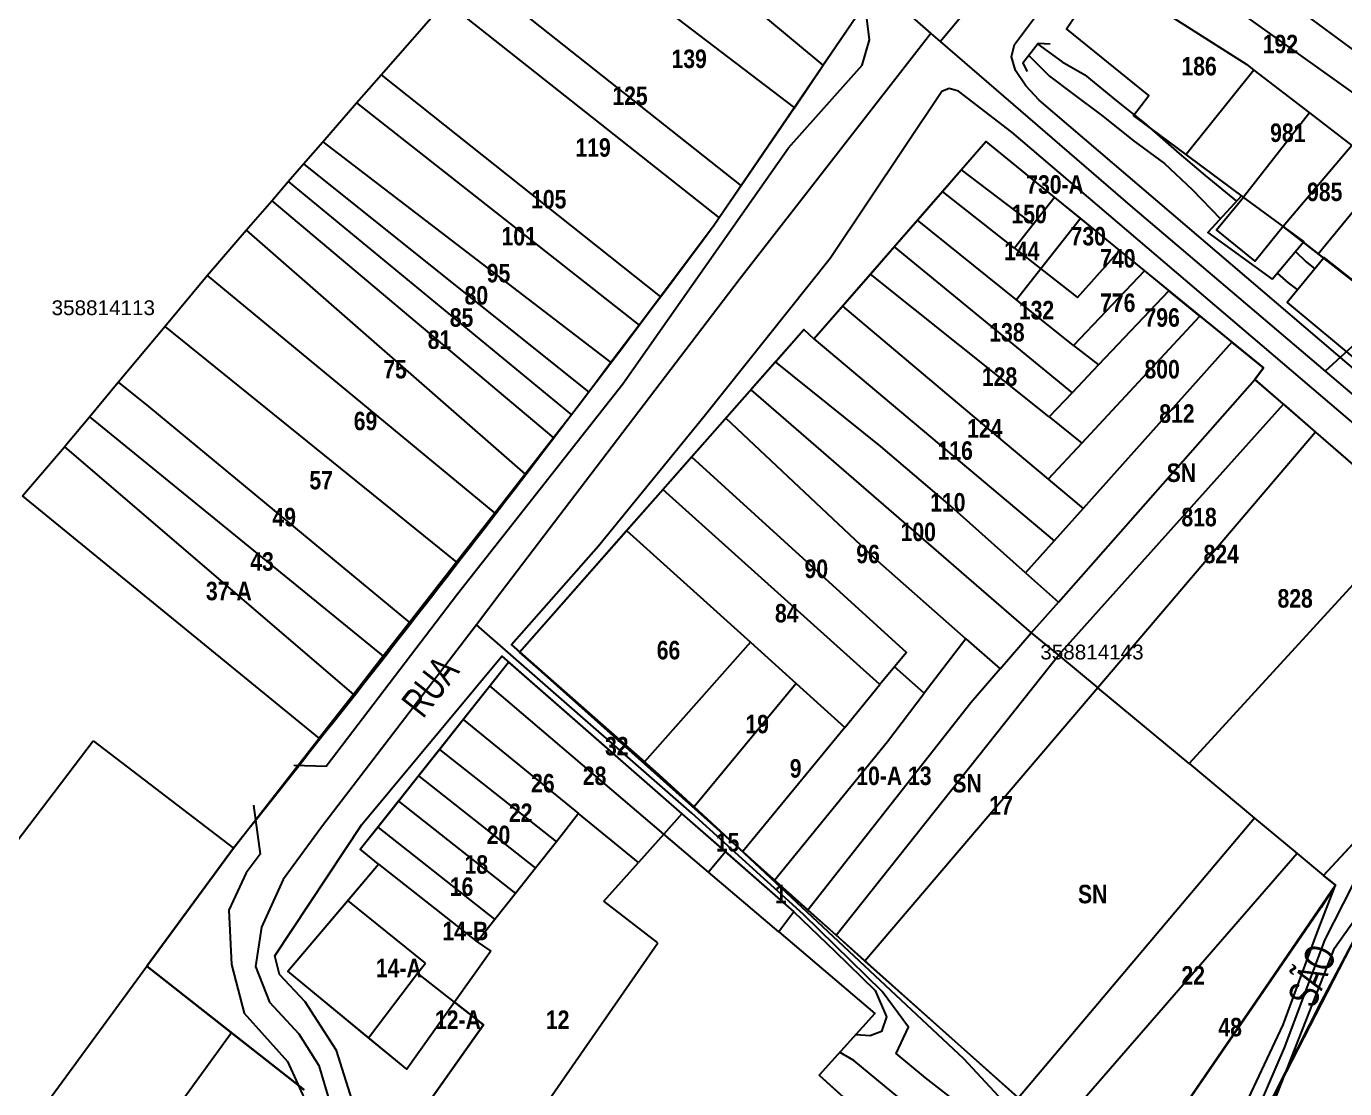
# Model space of a CAD drawing. Extents: x 199665 to 201826, y 4836581 to 4838476.
# Drawn here: x 200103.1 to 200281.5, y 4837143.9 to 4837287.6 of the extents above; entities that cross this region are included whole.
import ezdxf
from ezdxf.enums import TextEntityAlignment as Align

# ---------------------------------------------------------------- set-up
doc = ezdxf.new("R2010")
doc.units = 0
doc.header["$LTSCALE"] = 1.5
doc.header["$MEASUREMENT"] = 0
for name, color, linetype in [('CD-MALHA-LOTES', 40, 'CONTINUOUS'), ('CD_TXT_QUADRA', 7, 'CONTINUOUS'), ('HD-CANAIS', 7, 'CONTINUOUS'), ('RU-QUADRAS', 6, 'CONTINUOUS'), ('SV-EIXO-RUA-N-PAV', 6, 'CONTINUOUS'), ('SV-EIXO-RUA-PAV', 20, 'CONTINUOUS'), ('SV-PONTE-BUEIRO', 249, 'CONTINUOUS'), ('SV-RUA-NAO-PAV-S-GUIA-C-GUIA', 7, 'CONTINUOUS'), ('SV-RUA-PAVIM-S-GUIA-C-GUIA', 7, 'CONTINUOUS'), ('SV-TXT-RUA-N-PAV-S-GUIA-C-GUIA', 7, 'CONTINUOUS'), ('Th_NmrPort', 1, 'CONTINUOUS')]:
    doc.layers.add(name, color=color, linetype=linetype)
doc.styles.add('ARIAL', font='ARIAL.TTF')
doc.styles.add('MONOTXT', font='ARIAL.TTF', dxfattribs={"height": 0.2})
doc.styles.get("Standard").update_dxf_attribs({"font": 'swisscbo.ttf'})

msp = doc.modelspace()

# ---------------------------------------------------------------- linework, layer by layer
at = {"layer": 'CD-MALHA-LOTES', "linetype": 'Continuous'}
for p, q in [((200254.78, 4837305.02), (200289.28, 4837279.51)), ((200277.93, 4837256.81), (200318.34, 4837306.23)), ((200180.86, 4837296.54), (200207.05, 4837276.58)), ((200163.23, 4837295.01), (200199.85, 4837266.03)), ((200243.86, 4837287.26), (200248.93, 4837294.73)), ((200248.93, 4837294.73), (200268.26, 4837282.41)), ((200210.96, 4837282.32), (200198.12, 4837293)), ((200151.11, 4837281.04), (200159.83, 4837290.96)), ((200159.83, 4837290.96), (200196.89, 4837261.68)), ((200215.38, 4837288.8), (200210.96, 4837282.32)), ((200286.29, 4837275.99), (200268.16, 4837288.9)), ((200255.03, 4837278.22), (200243.86, 4837287.26)), ((200207.05, 4837276.58), (200210.96, 4837282.32)), ((200269.23, 4837281.67), (200260.08, 4837270.23)), ((200268.26, 4837282.41), (200269.23, 4837281.67)), ((200269.23, 4837281.67), (200276.74, 4837275.88)), ((200147.78, 4837277.25), (200151.11, 4837281.04)), ((200151.11, 4837281.04), (200188.93, 4837251.01)), ((200252.94, 4837275.52), (200255.03, 4837278.22)), ((200143.22, 4837271.98), (200147.78, 4837277.25)), ((200147.78, 4837277.25), (200186.04, 4837247.17)), ((200207.05, 4837276.58), (200199.85, 4837266.03)), ((200260.08, 4837270.23), (200252.94, 4837275.52)), ((200276.74, 4837275.88), (200267.84, 4837264.48)), ((200276.74, 4837275.88), (200282.46, 4837271.47)), ((200140.64, 4837269), (200143.22, 4837271.98)), ((200143.22, 4837271.98), (200182.22, 4837242.09)), ((200229.62, 4837268.16), (200232.97, 4837272.01)), ((200232.97, 4837272.01), (200242.24, 4837264.45)), ((200282.46, 4837271.47), (200273.17, 4837260.52)), ((200267.84, 4837264.48), (200260.08, 4837270.23)), ((200138.57, 4837266.6), (200140.64, 4837269)), ((200140.64, 4837269), (200179.24, 4837238.12)), ((200227.07, 4837265.24), (200229.62, 4837268.16)), ((200229.62, 4837268.16), (200239.37, 4837260.79)), ((200136.32, 4837264), (200138.57, 4837266.6)), ((200138.57, 4837266.6), (200176.88, 4837235.04)), ((200199.85, 4837266.03), (200196.89, 4837261.68)), ((200132.88, 4837260.02), (200136.32, 4837264)), ((200136.32, 4837264), (200174.43, 4837231.9)), ((200223.71, 4837261.38), (200227.07, 4837265.24)), ((200236.85, 4837257.57), (200227.07, 4837265.24)), ((200242.24, 4837264.45), (200239.37, 4837260.79)), ((200242.24, 4837264.45), (200245.74, 4837261.59)), ((200264.18, 4837260.08), (200267.84, 4837264.48)), ((200196.2, 4837260.67), (200188.93, 4837251.01)), ((200196.89, 4837261.68), (200196.2, 4837260.67)), ((200220.55, 4837257.76), (200223.71, 4837261.38)), ((200237.12, 4837250.61), (200223.71, 4837261.38)), ((200239.37, 4837260.79), (200236.85, 4837257.57)), ((200245.74, 4837261.59), (200240.4, 4837254.79)), ((200245.74, 4837261.59), (200251.06, 4837257.25)), ((200273.17, 4837260.52), (200269.39, 4837255.8)), ((200273.17, 4837260.52), (200277.93, 4837256.81)), ((200127.59, 4837253.9), (200132.88, 4837260.02)), ((200132.88, 4837260.02), (200170.62, 4837227.02)), ((200269.39, 4837255.8), (200264.18, 4837260.08)), ((200217.34, 4837254.07), (200220.55, 4837257.76)), ((200220.55, 4837257.76), (200244.63, 4837238.03)), ((200236.85, 4837257.57), (200240.4, 4837254.79)), ((200245.35, 4837250.91), (200251.06, 4837257.25)), ((200251.06, 4837257.25), (200254.4, 4837254.52)), ((200277.93, 4837256.81), (200281.83, 4837253.77)), ((200121.84, 4837247), (200127.59, 4837253.9)), ((200127.59, 4837253.9), (200166.5, 4837221.74)), ((200213.55, 4837249.73), (200217.34, 4837254.07)), ((200241.52, 4837234.75), (200217.34, 4837254.07)), ((200240.4, 4837254.79), (200237.12, 4837250.61)), ((200240.4, 4837254.79), (200245.35, 4837250.91)), ((200254.4, 4837254.52), (200244.82, 4837244.42)), ((200254.4, 4837254.52), (200257.71, 4837251.82)), ((200257.71, 4837251.82), (200248.2, 4837241.78)), ((200261.9, 4837248.4), (200257.71, 4837251.82)), ((200188.93, 4837251.01), (200186.04, 4837247.17)), ((200209.7, 4837245.31), (200213.55, 4837249.73)), ((200213.55, 4837249.73), (200229.93, 4837235.93)), ((200244.82, 4837244.42), (200237.12, 4837250.61)), ((200245.94, 4837231.21), (200261.9, 4837248.4)), ((200261.9, 4837248.4), (200266.25, 4837244.85)), ((200115.55, 4837239.43), (200121.84, 4837247)), ((200121.84, 4837247), (200161.31, 4837215.08)), ((200186.04, 4837247.17), (200182.22, 4837242.09)), ((200204.47, 4837242.21), (200208.32, 4837246.57)), ((200208.32, 4837246.57), (200209.7, 4837245.31)), ((200209.7, 4837245.31), (200242.2, 4837217.98)), ((200244.82, 4837244.42), (200248.2, 4837241.78)), ((200266.25, 4837244.85), (200246.13, 4837222.37)), ((200267.17, 4837244.1), (200266.25, 4837244.85)), ((200270.51, 4837241.4), (200267.17, 4837244.1)), ((200182.22, 4837242.09), (200179.24, 4837238.12)), ((200204.47, 4837242.21), (200201.15, 4837238.43)), ((200218.76, 4837230.75), (200204.47, 4837242.21)), ((200248.2, 4837241.78), (200244.63, 4837238.03)), ((200269.35, 4837239.81), (200270.51, 4837241.4)), ((200111.68, 4837234.78), (200115.55, 4837239.43)), ((200115.55, 4837239.43), (200119.67, 4837236.14)), ((200242.77, 4837209.7), (200269.35, 4837239.81)), ((200273.22, 4837236.46), (200269.35, 4837239.81)), ((200179.24, 4837238.12), (200178.14, 4837236.66)), ((200201.15, 4837238.43), (200197.77, 4837234.6)), ((200201.15, 4837238.43), (200239.09, 4837205.53)), ((200244.63, 4837238.03), (200241.52, 4837234.75)), ((200119.67, 4837236.14), (200154.96, 4837206.94)), ((200178.14, 4837236.66), (200176.88, 4837235.04)), ((200229.93, 4837235.93), (200241.4, 4837226.32)), ((200242.79, 4837202.54), (200273.22, 4837236.46)), ((200273.22, 4837236.46), (200277.56, 4837232.68)), ((200108.62, 4837231.1), (200111.68, 4837234.78)), ((200111.68, 4837234.78), (200151.39, 4837202.37)), ((200176.88, 4837235.04), (200174.43, 4837231.9)), ((200193.13, 4837229.35), (200197.77, 4837234.6)), ((200197.77, 4837234.6), (200218.28, 4837215.3)), ((200241.52, 4837234.75), (200245.94, 4837231.21)), ((200174.43, 4837231.9), (200170.62, 4837227.02)), ((200277.56, 4837232.68), (200248.1, 4837198.11)), ((200277.56, 4837232.68), (200290.89, 4837221.1)), ((200102.58, 4837224.07), (200108.29, 4837230.72)), ((200108.29, 4837230.72), (200108.62, 4837231.1)), ((200108.29, 4837230.72), (200147.37, 4837197.21)), ((200227.85, 4837223), (200218.76, 4837230.75)), ((200245.94, 4837231.21), (200241.4, 4837226.32)), ((200189.25, 4837224.94), (200193.13, 4837229.35)), ((200193.13, 4837229.35), (200222.21, 4837202.89)), ((200170.62, 4837227.02), (200166.5, 4837221.74)), ((200189.25, 4837224.94), (200184.35, 4837219.38)), ((200218.63, 4837198.53), (200189.25, 4837224.94)), ((200241.4, 4837226.32), (200246.13, 4837222.37)), ((200142.75, 4837191.29), (200102.58, 4837224.07)), ((200238.33, 4837213.65), (200227.85, 4837223)), ((200166.5, 4837221.74), (200161.31, 4837215.08)), ((200246.13, 4837222.37), (200242.2, 4837217.98)), ((200290.89, 4837221.1), (200260.45, 4837187.85)), ((200169.85, 4837202.94), (200184.35, 4837219.38)), ((200184.35, 4837219.38), (200201.09, 4837204.26)), ((200242.2, 4837217.98), (200238.33, 4837213.65)), ((200161.31, 4837215.08), (200154.96, 4837206.94)), ((200218.28, 4837215.3), (200230.26, 4837204.73)), ((200238.33, 4837213.65), (200242.77, 4837209.7)), ((200242.77, 4837209.7), (200239.09, 4837205.53)), ((200154.96, 4837206.94), (200151.39, 4837202.37)), ((200234.87, 4837200.66), (200239.09, 4837205.53)), ((200239.09, 4837205.53), (200242.79, 4837202.54)), ((200309.86, 4837206.39), (200278.65, 4837172.72)), ((200201.09, 4837204.26), (200186.78, 4837188.09)), ((200201.09, 4837204.26), (200207.28, 4837198.67)), ((200230.26, 4837204.73), (200224.63, 4837197.38)), ((200230.26, 4837204.73), (200234.87, 4837200.66)), ((200151.39, 4837202.37), (200147.37, 4837197.21)), ((200165.84, 4837198.37), (200168.38, 4837201.58)), ((200168.38, 4837201.58), (200191.83, 4837181.04)), ((200186.78, 4837188.09), (200169.85, 4837202.94)), ((200212.69, 4837164.63), (200242.79, 4837202.54)), ((200222.21, 4837202.89), (200220.61, 4837200.95)), ((200242.79, 4837202.54), (200248.1, 4837198.11)), ((200220.61, 4837200.95), (200218.63, 4837198.53)), ((200224.63, 4837197.38), (200220.61, 4837200.95)), ((200234.87, 4837200.66), (200230.9, 4837196.07)), ((200162.23, 4837193.82), (200165.84, 4837198.37)), ((200189.39, 4837178.32), (200165.84, 4837198.37)), ((200207.28, 4837198.67), (200193.5, 4837181.98)), ((200207.28, 4837198.67), (200213.87, 4837192.72)), ((200213.87, 4837192.72), (200218.63, 4837198.53)), ((200248.1, 4837198.11), (200216.6, 4837161.14)), ((200260.45, 4837187.85), (200248.1, 4837198.11)), ((200147.37, 4837197.21), (200142.75, 4837191.29)), ((200230.9, 4837196.07), (200208.87, 4837168.03)), ((200219.63, 4837190.86), (200224.63, 4837197.38)), ((200159.01, 4837189.76), (200162.23, 4837193.82)), ((200162.23, 4837193.82), (200177.85, 4837181.09)), ((200213.87, 4837192.72), (200200.09, 4837175.94)), ((200057.71, 4837119.19), (200112.15, 4837190.95)), ((200112.15, 4837190.95), (200131.14, 4837176.41)), ((200131.14, 4837176.41), (200142.75, 4837191.29)), ((200204.35, 4837172.07), (200219.63, 4837190.86)), ((200156.19, 4837186.2), (200159.01, 4837189.76)), ((200159.01, 4837189.76), (200174.84, 4837177.28)), ((200188.26, 4837186.79), (200186.78, 4837188.09)), ((200260.45, 4837187.85), (200269.32, 4837180.48)), ((200153.47, 4837182.77), (200156.19, 4837186.2)), ((200156.19, 4837186.2), (200172.02, 4837173.71)), ((200193.5, 4837181.98), (200188.26, 4837186.79)), ((200150.68, 4837179.24), (200153.47, 4837182.77)), ((200153.47, 4837182.77), (200169.31, 4837170.28)), ((200198.87, 4837177.05), (200193.5, 4837181.98)), ((200177.85, 4837181.09), (200174.84, 4837177.28)), ((200185.96, 4837174.49), (200177.85, 4837181.09)), ((200191.83, 4837181.04), (200189.39, 4837178.32)), ((200191.83, 4837181.04), (200197.72, 4837175.89)), ((200269.32, 4837180.48), (200237.37, 4837142.61)), ((200269.32, 4837180.48), (200275.08, 4837175.69)), ((200148.31, 4837176.26), (200150.68, 4837179.24)), ((200150.68, 4837179.24), (200166.52, 4837166.75)), ((200189.39, 4837178.32), (200185.96, 4837174.49)), ((200195.43, 4837173.18), (200189.39, 4837178.32)), ((200119.42, 4837160.43), (200131.14, 4837176.41)), ((200174.84, 4837177.28), (200172.02, 4837173.71)), ((200200.09, 4837175.94), (200198.87, 4837177.05)), ((200150.78, 4837174.26), (200148.31, 4837176.26)), ((200197.72, 4837175.89), (200195.43, 4837173.18)), ((200197.72, 4837175.89), (200206.97, 4837167.79)), ((200200.09, 4837175.94), (200204.23, 4837172.18)), ((200275.08, 4837175.69), (200242.73, 4837138.46)), ((200275.08, 4837175.69), (200278.65, 4837172.72)), ((200146.61, 4837169.35), (200150.78, 4837174.26)), ((200150.78, 4837174.26), (200164.14, 4837163.73)), ((200172.02, 4837173.71), (200169.31, 4837170.28)), ((200181.26, 4837169.25), (200185.96, 4837174.49)), ((200204.93, 4837165.09), (200195.43, 4837173.18)), ((200287.9, 4837173.82), (200278.32, 4837155.66)), ((200204.23, 4837172.18), (200204.35, 4837172.07)), ((200208.87, 4837168.03), (200204.35, 4837172.07)), ((200280.27, 4837171.38), (200278.35, 4837168.39)), ((200278.65, 4837172.72), (200280.27, 4837171.38)), ((200138.49, 4837159.77), (200146.61, 4837169.35)), ((200157.11, 4837160.87), (200146.61, 4837169.35)), ((200169.31, 4837170.28), (200166.52, 4837166.75)), ((200188.59, 4837163.58), (200181.26, 4837169.25)), ((200206.97, 4837167.79), (200204.93, 4837165.09)), ((200208.87, 4837168.03), (200212.69, 4837164.63)), ((200278.35, 4837168.39), (200252.53, 4837130.87)), ((200166.52, 4837166.75), (200164.14, 4837163.73)), ((200204.93, 4837165.09), (200217.93, 4837154.02)), ((200216.6, 4837161.14), (200212.69, 4837164.63)), ((200165.95, 4837162.48), (200161.06, 4837155.58)), ((200162.44, 4837125.98), (200188.59, 4837163.58)), ((200164.14, 4837163.73), (200165.95, 4837162.48)), ((200099.63, 4837133.46), (200119.42, 4837160.43)), ((200130.89, 4837151.43), (200119.42, 4837160.43)), ((200156.06, 4837159.49), (200157.11, 4837160.87)), ((200237.37, 4837142.61), (200216.6, 4837161.14)), ((200149.43, 4837150.76), (200138.49, 4837159.77)), ((200149.43, 4837150.76), (200156.06, 4837159.49)), ((200161.06, 4837155.58), (200156.06, 4837159.49)), ((200161.06, 4837155.58), (200154.61, 4837146.49)), ((200161.06, 4837155.58), (200165, 4837152.5)), ((200278.32, 4837155.66), (200261, 4837121.63)), ((200217.93, 4837154.02), (200210.38, 4837145.68)), ((200130.89, 4837151.43), (200111.41, 4837124.68)), ((200140.71, 4837143.73), (200130.89, 4837151.43)), ((200165, 4837152.5), (200151.71, 4837133.74)), ((200154.61, 4837146.49), (200149.43, 4837150.76)), ((200210.38, 4837145.68), (200218.24, 4837138.62))]:
    msp.add_line(p, q, dxfattribs=at)
at = {"layer": 'HD-CANAIS'}
for points in [[(200238.75, 4837283.64), (200241.58, 4837280.87), (200244.66, 4837278.5), (200248.78, 4837275.42), (200252.91, 4837272.15), (200257.13, 4837269.03), (200260.86, 4837265.51), (200264.69, 4837261.54)], [(200239.98, 4837285.18), (200243.27, 4837282.81), (200246.37, 4837281.03), (200250.62, 4837277.53), (200254.37, 4837274.53), (200259.12, 4837270.4), (200262.62, 4837267.4), (200266.89, 4837263.94)], [(200274.84, 4837257.14), (200276.31, 4837255.72), (200277.48, 4837254.8)], [(200272.39, 4837254.22), (200273.84, 4837252.89), (200275.14, 4837251.94)]]:
    msp.add_lwpolyline(points, dxfattribs=at)
at = {"layer": 'RU-QUADRAS', "color": 6, "linetype": 'Continuous'}
msp.add_lwpolyline([(200089.43, 4837357.88), (200111.36, 4837340.13), (200113.37, 4837342.51), (200091.7, 4837360.71), (200108.99, 4837380.58), (200122.92, 4837367.71), (200123.8, 4837368.69), (200129.08, 4837364.15), (200128.36, 4837363.44), (200166.38, 4837330.71), (200180.28, 4837319.62), (200179.5, 4837318.34), (200215.38, 4837288.8), (200196.2, 4837260.67, -0.00879), (200131.14, 4837176.41), (200119.42, 4837160.43), (200140.71, 4837143.73)], format="xyb", dxfattribs=at)
for points in [[(200285.9, 4837250.6), (200273.17, 4837260.52), (200269.39, 4837255.8), (200264.18, 4837260.08), (200267.84, 4837264.48), (200252.94, 4837275.52), (200255.03, 4837278.22), (200243.86, 4837287.26), (200252.35, 4837299.77), (200250.86, 4837300.65), (200265.63, 4837317.1), (200263.58, 4837319.22), (200266.94, 4837323.03), (200269.81, 4837320.42), (200289.6, 4837344.62)], [(200112.24, 4837078.07), (200165, 4837152.5), (200161.06, 4837155.58), (200154.61, 4837146.49), (200138.49, 4837159.77), (200150.78, 4837174.26), (200148.31, 4837176.26), (200168.38, 4837201.58), (200206.97, 4837167.79), (200204.93, 4837165.09), (200217.93, 4837154.02), (200210.38, 4837145.68), (200218.24, 4837138.62)]]:
    msp.add_lwpolyline(points, dxfattribs=at)
msp.add_lwpolyline([(200169.85, 4837202.94), (200208.32, 4837246.57), (200209.7, 4837245.31), (200232.97, 4837272.01), (200270.51, 4837241.4), (200269.35, 4837239.81), (200290.89, 4837221.1), (200292.38, 4837222.73), (200309.86, 4837206.39), (200278.65, 4837172.72), (200280.27, 4837171.38), (200252.53, 4837130.87), (200237.3, 4837142.66)], close=True, dxfattribs=at)
msp.add_lwpolyline([(200261, 4837121.63), (200287.9, 4837173.82, -0.052156), (200311.81, 4837201.66), (200319.29, 4837194.73), (200320.61, 4837196.3), (200341.96, 4837176.86), (200328.49, 4837160.6), (200327.01, 4837161.92), (200320.48, 4837155.41), (200318.62, 4837156.76), (200315.68, 4837152.59), (200317.39, 4837151.36), (200285.58, 4837112.62), (200279.91, 4837106.39)], format="xyb", close=True, dxfattribs=at)
at = {"layer": 'SV-EIXO-RUA-N-PAV'}
for points in [[(200225.53, 4837286.64), (200199.58, 4837253.31), (200167.38, 4837211.05), (200164.03, 4837206.6), (200143.05, 4837179.27), (200137.87, 4837172.15), (200134.93, 4837165.74), (200134.13, 4837160.39), (200136, 4837155.58), (200140.01, 4837151.3), (200142.68, 4837147.02), (200144.29, 4837141.67), (200144.02, 4837136.59), (200141.61, 4837131.24), (200137.34, 4837123.49), (200118.75, 4837096.29)], [(200260.28, 4837118.68), (200263.33, 4837126.09), (200267.99, 4837136.95), (200273.35, 4837149.38), (200278.86, 4837164.06), (200282.56, 4837171.3), (200284.09, 4837174.74), (200315.07, 4837209.05)], [(200322.34, 4837060.07), (200320.4, 4837065.66), (200313.3, 4837072.54), (200309.38, 4837075.94), (200305.1, 4837079.94), (200299.43, 4837086.63), (200284.82, 4837099.86), (200277.06, 4837105.56), (200260.28, 4837118.68), (200240.24, 4837133.29), (200224.79, 4837145.35), (200220.8, 4837148.61), (200222.48, 4837152.17), (200218.93, 4837157.03), (200208.27, 4837167.43), (200193.19, 4837181.16), (200168.7, 4837202.58), (200164.03, 4837206.6)]]:
    msp.add_lwpolyline(points, dxfattribs=at)
at = {"layer": 'SV-EIXO-RUA-PAV'}
for points in [[(200226.78, 4837285.55), (200284.28, 4837354.18), (200287.55, 4837358.08), (200311.77, 4837387.74), (200360.36, 4837447.25), (200414.89, 4837513.93), (200422, 4837522.43), (200433.44, 4837536.15), (200470.37, 4837581.52), (200479.47, 4837593.93)], [(200506.15, 4837493.11), (200477.44, 4837464.67), (200461.27, 4837448.05), (200421.49, 4837408.91), (200390.88, 4837378.04), (200373.8, 4837354.94), (200347.69, 4837319.32), (200312.52, 4837277.67), (200290.89, 4837251.94), (200278.86, 4837240.93)], [(200000, 4837479.57), (200008.1, 4837471.56), (200009.94, 4837469.93), (200016.33, 4837464.49), (200033.48, 4837449.88), (200072.28, 4837416.74), (200104.11, 4837392.33), (200148.58, 4837353.09), (200186.94, 4837320.4), (200225.53, 4837286.64), (200226.78, 4837285.55), (200252.78, 4837263.06), (200278.86, 4837240.93), (200298.77, 4837224.05), (200315.07, 4837209.05), (200344.45, 4837183.34), (200348.87, 4837179.37), (200365.22, 4837165.44), (200394.69, 4837140.34), (200432.61, 4837108.08), (200460.12, 4837083.81), (200510.44, 4837039.41)]]:
    msp.add_lwpolyline(points, dxfattribs=at)
at = {"layer": 'SV-PONTE-BUEIRO'}
msp.add_lwpolyline([(200241.67, 4837285.19), (200240.04, 4837285.26), (200237.94, 4837282.61), (200238.54, 4837281.47)], dxfattribs=at)
for points in [[(200271.68, 4837253.38), (200275.98, 4837258.49), (200267.57, 4837264.68), (200263, 4837259.69)], [(200284.16, 4837241.58), (200289.52, 4837247.79), (200278.72, 4837256.31), (200273.74, 4837250.24)]]:
    msp.add_lwpolyline(points, close=True, dxfattribs=at)
at = {"layer": 'SV-RUA-NAO-PAV-S-GUIA-C-GUIA'}
for points in [[(200139.3, 4837187.65), (200143.68, 4837187.48), (200161.46, 4837210.83), (200183.83, 4837239.24), (200206.27, 4837271.15), (200216.21, 4837282.35), (200217.23, 4837285.75), (200216.84, 4837288.7)], [(200229.24, 4837278.8), (200227.98, 4837279.18), (200226.99, 4837278.76), (200211.91, 4837256.19), (200194.84, 4837234.82), (200180.52, 4837217.26), (200168.76, 4837203.9), (200186.78, 4837188.09), (200198.87, 4837177.05), (200229.94, 4837147.96), (200238.2, 4837139.06), (200249.12, 4837131.46), (200252.62, 4837129.79), (200256.14, 4837129.57), (200259.39, 4837130.36), (200262.04, 4837131.99), (200264.72, 4837134.85), (200267.05, 4837139.46), (200273.18, 4837152.49), (200277.73, 4837164.86), (200280.27, 4837171.38), (200278.65, 4837172.72), (200311.68, 4837208.35)], [(200339.88, 4837183.27), (200343.18, 4837178.5), (200343.32, 4837176.45), (200341.83, 4837173.18), (200325.67, 4837156.67), (200306.73, 4837134.03), (200289.43, 4837111.64), (200286.53, 4837106.91), (200283.43, 4837105.39), (200280.36, 4837105.6), (200268.41, 4837114.75), (200266.6, 4837118.98), (200266.09, 4837122.2), (200269.98, 4837137.03), (200280.12, 4837162.87), (200287.9, 4837173.82), (200291.23, 4837178.16), (200295.23, 4837183.4), (200298.13, 4837187.19), (200315.18, 4837205.23)], [(200147.42, 4837141.61), (200145.07, 4837149.05), (200140.85, 4837155.6), (200137.38, 4837159.32), (200136.73, 4837161.84), (200148.52, 4837179.62), (200167.44, 4837202.4), (200191.83, 4837181.04), (200197.72, 4837175.89), (200206.97, 4837167.79), (200212.52, 4837162.47), (200217.97, 4837157.14), (200219.5, 4837153.6), (200218.82, 4837151.61), (200217.3, 4837151), (200215.34, 4837151.15)], [(200133.84, 4837182.22), (200134.74, 4837175.59), (200132.86, 4837173.08), (200130.52, 4837168.04), (200130.89, 4837160.67), (200132.58, 4837154.07), (200138.48, 4837147.53), (200141.26, 4837141.4)], [(200297.39, 4837084.72), (200296.05, 4837086.83), (200290.81, 4837091.85), (200267.44, 4837108.67), (200246.19, 4837125.03), (200225.18, 4837139.36), (200215.11, 4837147.66), (200213.16, 4837148.79)]]:
    msp.add_lwpolyline(points, dxfattribs=at)
at = {"layer": 'SV-RUA-PAVIM-S-GUIA-C-GUIA'}
for points in [[(200341.4, 4837189.76), (200325, 4837204.09), (200292.37, 4837233.07), (200240.16, 4837277.58), (200238.37, 4837279.53), (200236.97, 4837281.62), (200236.41, 4837283.46), (200236.82, 4837285.13), (200241.42, 4837291.29), (200255.73, 4837309.7), (200288.81, 4837350)], [(200236.49, 4837273.27), (200229.24, 4837278.8)], [(200311.68, 4837208.35), (200288.65, 4837228.79), (200236.49, 4837273.27)]]:
    msp.add_lwpolyline(points, dxfattribs=at)

# ---------------------------------------------------------------- texts
at = {"layer": 'CD_TXT_QUADRA', "color": 7, "linetype": 'Continuous', "style": 'MONOTXT'}
for s, p in [('358814113', (200106.54, 4837248.52)), ('358814143', (200240.32, 4837201.94))]:
    msp.add_text(s, height=2, dxfattribs=at).set_placement(p)
at = {"layer": 'SV-TXT-RUA-N-PAV-S-GUIA-C-GUIA', "style": 'ARIAL', "width": 0.7}
for s, rotation, p in [('RUA', 52, (200156.79, 4837193.82)), ('PASS.              SÃO', 68, (200267.39, 4837129.82))]:
    msp.add_text(s, height=4, rotation=rotation, dxfattribs=at).set_placement(p)
at = {"layer": 'Th_NmrPort', "color": 1}
for s, p in [('192', (200270.42, 4837285.2)), ('139', (200190.42, 4837283.2)), ('186', (200259.42, 4837282.2)), ('125', (200182.42, 4837278.2)), ('981', (200271.42, 4837273.2)), ('119', (200177.42, 4837271.2)), ('730-A', (200238.42, 4837266.2)), ('985', (200276.42, 4837265.2)), ('105', (200171.42, 4837264.2)), ('150', (200236.42, 4837262.2)), ('101', (200167.42, 4837259.2)), ('730', (200244.42, 4837259.2)), ('144', (200235.42, 4837257.2)), ('740', (200248.42, 4837256.2)), ('95', (200165.42, 4837254.2)), ('80', (200162.42, 4837251.2)), ('776', (200248.42, 4837250.2)), ('132', (200237.42, 4837249.2)), ('85', (200160.42, 4837248.2)), ('796', (200254.42, 4837248.2)), ('81', (200157.42, 4837245.2)), ('138', (200233.42, 4837246.2)), ('75', (200151.42, 4837241.2)), ('800', (200254.42, 4837241.2)), ('128', (200232.42, 4837240.2)), ('69', (200147.42, 4837234.2)), ('812', (200256.42, 4837235.2)), ('124', (200230.42, 4837233.2)), ('116', (200226.42, 4837230.2)), ('SN', (200257.42, 4837227.2)), ('57', (200141.42, 4837226.2)), ('110', (200225.42, 4837223.2)), ('49', (200136.42, 4837221.2)), ('818', (200259.42, 4837221.2)), ('100', (200221.42, 4837219.2)), ('96', (200215.42, 4837216.2)), ('824', (200262.42, 4837216.2)), ('43', (200133.42, 4837215.2)), ('90', (200208.42, 4837214.2)), ('37-A', (200127.42, 4837211.2)), ('828', (200272.42, 4837210.2)), ('84', (200204.42, 4837208.2)), ('66', (200188.42, 4837203.2)), ('19', (200200.42, 4837193.2)), ('32', (200181.42, 4837190.2)), ('28', (200178.42, 4837186.2)), ('9', (200206.42, 4837187.2)), ('10-A', (200215.42, 4837186.2)), ('13', (200222.42, 4837186.2)), ('26', (200171.42, 4837185.2)), ('SN', (200228.42, 4837185.2)), ('22', (200168.42, 4837181.2)), ('17', (200233.42, 4837182.2)), ('20', (200165.42, 4837178.2)), ('15', (200196.42, 4837177.2)), ('18', (200162.42, 4837174.2)), ('16', (200160.42, 4837171.2)), ('1', (200204.42, 4837170.2)), ('SN', (200245.42, 4837170.2)), ('14-B', (200159.42, 4837165.2)), ('14-A', (200150.42, 4837160.2)), ('22', (200259.42, 4837159.2)), ('12-A', (200158.42, 4837153.2)), ('12', (200173.42, 4837153.2)), ('48', (200264.42, 4837152.2))]:
    msp.add_text(s, height=2.5, dxfattribs=at).set_placement(p, align=Align.MIDDLE_LEFT)

doc.saveas('drawing.dxf')
